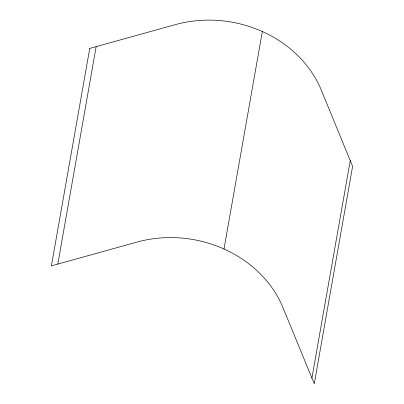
<?xml version="1.0" encoding="UTF-8"?>
<svg xmlns="http://www.w3.org/2000/svg" width="404" height="404" viewBox="0 0 404 404"><rect width="100%" height="100%" fill="white"/><g stroke="black" fill="none" stroke-linecap="round" stroke-linejoin="round"><path stroke-width="0.61" d="M57.812 264.085L96.157 46.627M223.998 248.99L262.342 31.527M311.913 378.088L350.258 160.625M89.739 48.409L51.399 265.867L136.936 242.102A114.276 99.263 10 0 1 282.972 307.621L314.261 383.8L352.601 166.342L321.316 90.163A114.276 99.263 10 0 0 175.28 24.644L89.739 48.409"/></g></svg>
